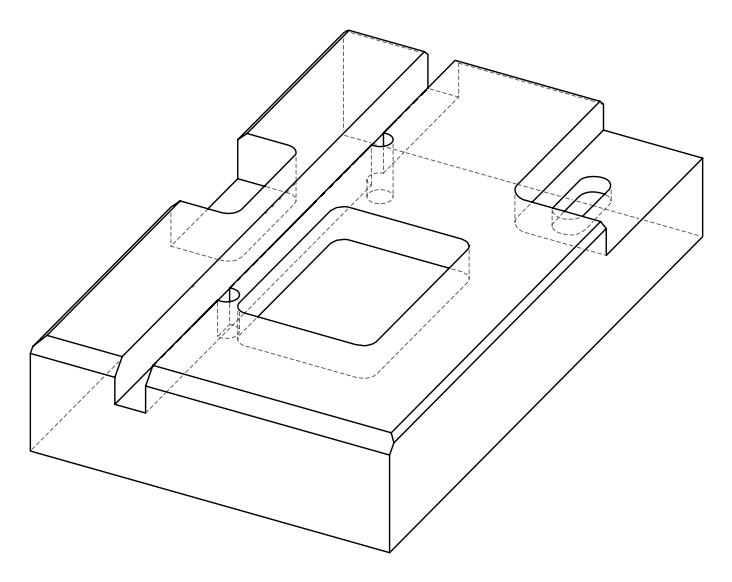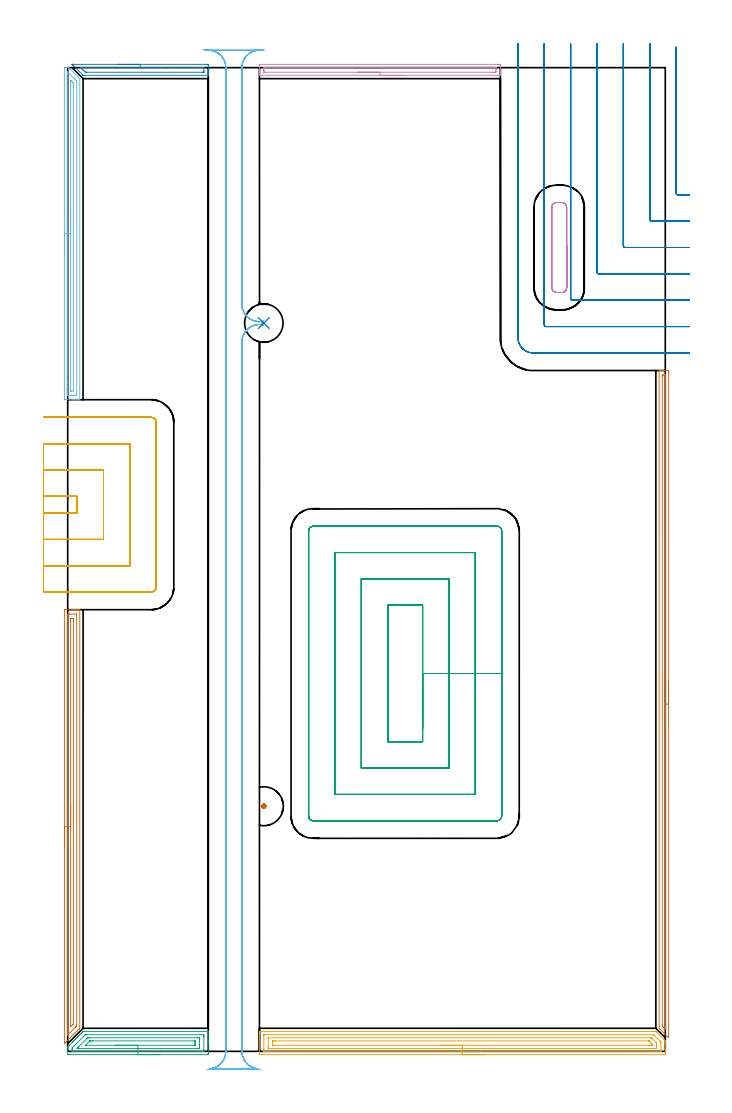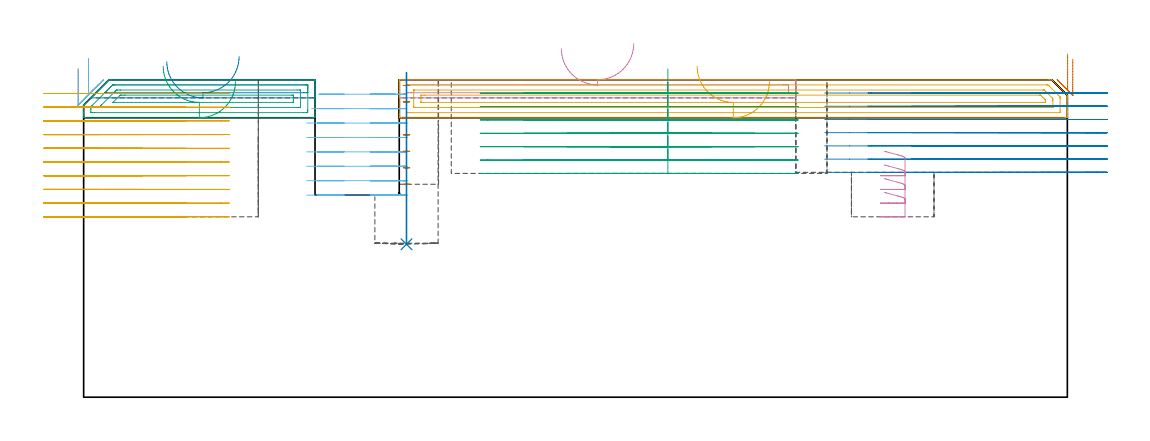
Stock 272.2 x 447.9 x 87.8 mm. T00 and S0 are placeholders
(PLAN: 14 operations, 3 tool changes, 90.8 min)
(1 AREA_MILL | FG_CHAMFER_SURFACE | UGT0205_001 | 4.85 min | 5021 mm3)
(2 AREA_MILL_1 | FG_CHAMFER_SURFACE_1 | UGT0205_001 | 1.14 min | 839 mm3)
(3 AREA_MILL_2 | FG_CHAMFER_SURFACE_2 | UGT0205_001 | 2.22 min | 3674 mm3)
(4 AREA_MILL_3 | FG_CHAMFER_SURFACE_3 | UGT0205_001 | 1.94 min | 1455 mm3)
(5 AREA_MILL_4 | FG_CHAMFER_SURFACE_4 | UGT0205_001 | 6.12 min | 10525 mm3)
(6 AREA_MILL_5 | FG_CHAMFER_SURFACE_5 | UGT0205_001 | 3.77 min | 3743 mm3)
(7 AREA_MILL_6 | FG_CHAMFER_SURFACE_6 | UGT0205_001 | 5 min | 2810 mm3)
(8 MILL_CORNER_NOTCH_RECTANGULAR | CORNER_NOTCH_RECTANGULAR | NXT0201_012 | Follow Part, ap 4, ae 75% | 15.69 min | 263853 mm3)
(9 MILL_RECTANGULAR_POCKET | POCKET_RECTANGULAR_STRAIGHT | NXT0201_012 | Follow Part, ap 4, ae 75% | 18.02 min | 401689 mm3)
(10 MILL_RECTANGULAR_POCKET_1 | POCKET_RECTANGULAR_STRAIGHT_1 | NXT0201_012 | Follow Part, ap 4, ae 75% | 1.18 min | 14883 mm3)
(11 MILL_SLOT | SLOT_PARTIAL_RECTANGULAR | NXT0201_012 | Follow Part, ap 4, ae 75% | 14.53 min | 173094 mm3)
(12 MILL_RECTANGULAR_SLOT | SLOT_RECTANGULAR | NXT0201_012 | Follow Part, ap 4, ae 75% | 15.9 min | 336742 mm3)
(13 MILL_BLIND_HOLE_FROM_SOLID_MATERIAL | STEP1POCKET | UGT0201_134 | Spiral | 0.25 min | 4591 mm3)
(14 INDEXABLE_INSERT_DRILL_BLIND_HOLE_FROM_SOLID | STEP1POCKET_1 | NXT0302_006 | 0.19 min | 3554 mm3)
(TOOL UGT0205_001 | Chamfer Mill 20 x 3 x 45 deg. | D20 FL50 Z2)
(TOOL NXT0201_012 | ENDMILL 16mm [2P460-1600-NA 1630] | D16 FL38 Z6)
(TOOL UGT0201_134 | Carbide End Mill 15.9 | D15.9 FL30 Z4)
(TOOL NXT0302_006 | Index. Insert Drill 17.5mm [880-D1750L25-05] | D17.5 PA176 FL88 Z2)
(OP 1 AREA_MILL)
G17 G21 G94 G90
T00 M6
G54
G17 G0 G90 X-1.5 Y92.3 S1061 M3
G43 Z97.8 H0
Z90.8
G94 G1 Y92.338 Z89.928 F250.
Y92.452 Z89.064
Y92.641 Z88.212
Y92.903 Z87.38
Y93.237 Z86.574
Y93.64 Z85.8
Y94.109 Z85.064
Y94.64 Z84.372
Y95.229 Z83.729
Y95.872 Z83.14
Y96.564 Z82.609
Y97.3 Z82.14
Y98.074 Z81.737
Y98.88 Z81.403
Y99.712 Z81.141
Y100.564 Z80.952
Y101.428 Z80.838
Y102.3 Z80.8
X-1.499 Y200.492 Z80.801
X-1.496 Y200.916 Z80.802
X-1.491 Y201.09 Z80.805
X-1.078 Y201.1 Z81.219
X2.44 Z84.734
X3. Z85.297
X3.319 Z85.615
X3.879 Z86.176
X4.198 Z86.493
X5.194 Z87.494
X5.494 Y201.09 Z87.793
X5.5 Y200.938 Z87.8
Y11.25
X5.496 Y10.495 Z87.79
X5.357 Y10.357 Z87.655
X5.231 Y10.23 Z87.529
X5.078 Y10.075 Z87.372
X4.911 Y9.911 Z87.209
X4.198 Y9.198 Z86.497
X4.02 Y9.018 Z86.316
X3.442 Y8.442 Z85.742
X2.733 Y7.732 Z85.032
X1.787 Y6.786 Z84.086
X0.448 Y5.447 Z82.747
X-0.581 Y4.419 Z81.718
X-0.785 Y4.214 Z81.513
X-0.891 Y4.108 Z81.407
X-1.339 Y3.662 Z80.961
X-1.493 Y3.519 Z80.806
X-1.5 Y3.68 Z80.8
Y102.3
X-0.086 Z82.214
X-0.085 Y198.591 Z82.215
X-0.084 Y198.706 Z82.216
X-0.079 Y199.086 Z82.221
X0.297 Y199.096 Z82.597
X0.681 Y199.099 Z82.981
X1.173 Y199.1 Z83.473
X4.003 Y199.099 Z86.303
X4.032 Y199.097 Z86.332
X4.062 Y199.092 Z86.362
X4.079 Y199.088 Z86.379
X4.08 Y199.065 Z86.38
X4.085 Y198.822 Z86.385
X4.086 Y192.154 Z86.386
X4.085 Y12.142 Z86.385
X4.081 Y11.753 Z86.381
X4.079 Y11.563 Z86.379
X3.995 Y11.456 Z86.295
X3.797 Y11.25 Z86.097
X3.557 Y11.008 Z85.857
X3.319 Y10.769 Z85.619
X0.229 Y7.679 Z82.529
X0.094 Y7.545 Z82.394
X0.012 Y7.465 Z82.312
X-0.067 Y7.391 Z82.233
X-0.077 Y7.383 Z82.223
X-0.08 Y7.428 Z82.22
X-0.084 Y7.563 Z82.216
X-0.085 Y7.679 Z82.215
X-0.086 Y8.199 Z82.214
Y102.3
X1.328 Z83.628
X1.329 Y196.264 Z83.629
X1.331 Y196.921 Z83.631
X1.333 Y197.038 Z83.633
X1.335 Y197.088 Z83.635
X1.389 Y197.095 Z83.689
X1.56 Y197.097 Z83.86
X2.264 Y197.099 Z84.564
X2.44 Y197.097 Z84.74
X2.616 Y197.092 Z84.916
X2.66 Y197.09 Z84.96
X2.665 Y197.06 Z84.965
X2.668 Y196.999 Z84.968
X2.67 Y196.921 Z84.97
X2.671 Y196.686 Z84.971
X2.672 Y196.028 Z84.972
X2.671 Y13.692 Z84.971
X2.67 Y13.035 Z84.97
X2.667 Y12.804 Z84.967
X2.662 Y12.574 Z84.962
X2.44 Y12.342 Z84.74
X2.342 Y12.242 Z84.642
X1.349 Y11.25 Z83.649
X1.341 Y11.245 Z83.641
X1.335 Y11.246 Z83.635
X1.332 Y11.25 Z83.632
X1.33 Y11.265 Z83.63
X1.329 Y11.485 Z83.629
X1.328 Y102.3 Z83.628
Y103.172 Z83.667
Y104.037 Z83.78
Y104.888 Z83.969
Y105.72 Z84.232
Y106.526 Z84.565
Y107.3 Z84.968
Y108.036 Z85.437
Y108.728 Z85.968
Y109.371 Z86.557
Y109.96 Z87.201
Y110.492 Z87.893
Y110.96 Z88.628
Y111.363 Z89.402
Y111.697 Z90.208
Y111.959 Z91.04
Y112.148 Z91.892
Y112.262 Z92.757
Y112.3 Z93.628
G0 Z97.8
M5
M2
(OP 2 AREA_MILL_1)
G17 G21 G94 G90
T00 M6
G54
G17 G0 G90 X23. Y449.4 S1061 M3
G43 Z97.8 H0
Z92.8
G94 G1 X23.038 Z91.928 F250.
X23.152 Z91.063
X23.341 Z90.212
X23.603 Z89.38
X23.937 Z88.574
X24.34 Z87.8
X24.808 Z87.064
X25.34 Z86.372
X25.929 Z85.729
X26.572 Z85.14
X27.264 Z84.608
X28. Z84.14
X28.774 Z83.737
X29.58 Z83.403
X30.412 Z83.141
X31.264 Z82.952
X32.128 Z82.838
X33. Z82.8
X63.38 Y449.399 Z82.801
X63.704 Y449.397
X63.99 Y449.393 Z82.803
X64. Y449.08 Z83.116
Y447.336 Z84.858
Y446.803 Z85.394
Y446.464 Z85.732
Y445.931 Z86.265
Y445.592 Z86.603
Y444.648 Z87.551
X63.996 Y444.522 Z87.67
X63.99 Y444.402 Z87.788
X63.826 Y444.4 Z87.8
X7.088
X7.005 Y444.404 Z87.79
X6.964 Y444.438 Z87.758
X6.777 Y444.622 Z87.577
X2.754 Y448.644 Z83.552
X2.62 Y448.779 Z83.419
X2.457 Y448.942 Z83.256
X2.318 Y449.08 Z83.115
X2.174 Y449.225 Z82.972
X2.025 Y449.371 Z82.818
X2.013 Y449.392 Z82.797
Y449.395 Z82.795
X2.068 Y449.397 Z82.797
X2.139 Y449.4 Z82.8
X33.
Y447.986 Z84.214
X60.927
X61.593 Y447.985 Z84.215
X61.824 Y447.983 Z84.217
X61.945 Y447.979 Z84.221
X61.991 Y447.971 Z84.229
X61.993 Y447.946 Z84.254
X61.998 Y447.812 Z84.388
X62. Y446.464 Z85.736
X61.999 Y446.067 Z86.133
X61.995 Y445.934 Z86.266
X61.99 Y445.83 Z86.37
X61.982 Y445.82 Z86.38
X61.966 Y445.818 Z86.382
X61.925 Y445.816 Z86.384
X61.593 Y445.815 Z86.385
X61.365 Y445.814 Z86.386
X8.647
X8.314 Y445.816 Z86.384
X8.148 Y445.819 Z86.381
X8.067 Y445.821 Z86.379
X8.028 Y445.833 Z86.367
X7.982 Y445.874 Z86.326
X7.386 Y446.464 Z85.736
X7.088 Y446.762 Z85.438
X6.514 Y447.336 Z84.864
X6.194 Y447.657 Z84.543
X5.91 Y447.95 Z84.25
X5.884 Y447.977 Z84.223
X5.91 Y447.979 Z84.221
X6.004 Y447.983 Z84.217
X6.194 Y447.985 Z84.215
X33. Y447.986 Z84.214
X33.872 Z84.252
X34.736 Z84.366
X35.588 Z84.555
X36.42 Z84.817
X37.226 Z85.151
X38. Z85.554
X38.736 Z86.023
X39.428 Z86.554
X40.071 Z87.143
X40.66 Z87.786
X41.192 Z88.478
X41.66 Z89.214
X42.063 Z89.988
X42.397 Z90.794
X42.659 Z91.626
X42.848 Z92.478
X42.962 Z93.343
X43. Z94.214
G0 Z97.8
M5
M2
(OP 3 AREA_MILL_2)
G17 G21 G94 G90
T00 M6
G54
G17 G0 G90 X42. Y-1.5 S1061 M3
G43 Z97.8 H0
Z87.3
G94 G1 X41.962 Z86.428 F250.
X41.848 Z85.564
X41.659 Z84.712
X41.397 Z83.88
X41.063 Z83.074
X40.66 Z82.3
X40.192 Z81.564
X39.66 Z80.872
X39.071 Z80.229
X38.428 Z79.64
X37.736 Z79.108
X37. Z78.64
X36.226 Z78.237
X35.42 Z77.903
X34.588 Z77.641
X33.736 Z77.452
X32.872 Z77.338
X32. Z77.3
X0.524
X0.29 Y-1.498 Z77.302
X0.081 Y-1.495 Z77.305
X0.001 Y-1.492 Z77.306
X0. Y-0.205 Z78.592
Y1.833 Z80.631
X0.006 Y1.992 Z80.79
X0.01 Y2. Z80.798
X0.081 Y2.08 Z80.878
X0.524 Y2.524 Z81.324
X2.188 Y4.189 Z82.987
X2.297 Y4.299 Z83.095
X2.634 Y4.634 Z83.433
X2.842 Y4.842 Z83.642
X3.067 Y5.068 Z83.866
X3.184 Y5.186 Z83.982
X3.544 Y5.544 Z84.344
X3.706 Y5.706 Z84.506
X4.238 Y6.24 Z85.035
X4.514 Y6.514 Z85.314
X4.57 Y6.57 Z85.37
X5.117 Y7.119 Z85.914
X5.401 Y7.401 Z86.201
X5.412 Y7.412 Z86.212
X5.996 Y7.998 Z86.793
X6.287 Y8.287 Z87.087
X6.583 Y8.584 Z87.383
X6.731 Y8.731 Z87.53
X6.827 Y8.825 Z87.623
X7.005 Y9. Z87.785
X7.617 Z87.8
X63.919
X63.99 Y8.994 Z87.792
X64. Y8.848 Z87.646
Y4.908 Z83.706
Y4.189 Z82.983
Y-0.725 Z78.071
X63.996 Y-1.084 Z77.712
X63.991 Y-1.491 Z77.305
X63.889 Y-1.494 Z77.303
X63.476 Y-1.5 Z77.3
X32.
Y-0.086 Z78.714
X3.064
X2.297 Y-0.082 Z78.718
X2.171 Y-0.08 Z78.72
X2.01 Y-0.07 Z78.73
X2.007 Y-0.025 Z78.775
X2.002 Y0.088 Z78.888
X2.001 Y0.674 Z79.474
X2.002 Y0.966 Z79.766
X2.012 Y1.553 Z80.353
X2.151 Y1.697 Z80.497
X2.297 Y1.847 Z80.647
X7.617 Y7.167 Z85.967
X7.889 Y7.436 Z86.236
X7.98 Y7.523 Z86.323
X8.034 Y7.573 Z86.373
X8.122 Y7.579 Z86.379
X8.504 Y7.584 Z86.384
X8.625 Y7.585 Z86.385
X60.937 Y7.586 Z86.386
X61.703 Y7.582 Z86.382
X61.829 Y7.579 Z86.379
X61.99 Y7.57 Z86.37
X61.993 Y7.525 Z86.325
X61.998 Y7.412 Z86.212
X62. Y6.826 Z85.626
Y6.531 Z85.331
X61.999 Y0.674 Z79.474
X61.998 Y0.381 Z79.181
X61.99 Y0.084 Z78.884
X61.98 Y-0.079 Z78.721
X61.894 Y-0.081 Z78.719
X61.703 Y-0.085 Z78.715
X61.582
X60.816 Y-0.086 Z78.714
X32.
Y1.328 Z80.128
X4.957 Y1.329 Z80.129
X4.293 Y1.332 Z80.132
X4.282 Y1.335 Z80.135
X4.268 Y1.357 Z80.157
X4.457 Y1.553 Z80.353
X4.704 Y1.804 Z80.604
X4.957 Y2.058 Z80.858
X8.676 Y5.776 Z84.576
X8.85 Y5.947 Z84.747
X9.034 Y6.123 Z84.923
X9.093 Y6.165 Z84.965
X9.168 Y6.168 Z84.968
X9.391 Y6.17 Z84.97
X10.051 Y6.171 Z84.971
X10.277
X59.043
X59.707 Y6.168 Z84.968
X59.929 Y6.164 Z84.964
X59.99 Y6.152 Z84.952
X59.997 Y6.017 Z84.817
X59.999 Y5.947 Z84.747
Y1.553 Z80.353
X59.998 Y1.484 Z80.284
X59.99 Y1.413 Z80.213
X59.977 Y1.335 Z80.135
X59.929 Y1.334 Z80.134
X59.268 Y1.329 Z80.129
X59.043
X32. Y1.328 Z80.128
Y2.743 Z81.543
X8.19
X8.125 Y2.744 Z81.544
X8.107 Y2.746 Z81.546
X8.105 Y2.748 Z81.548
X8.107 Y2.753 Z81.553
X8.125 Y2.775 Z81.575
X8.141 Y2.792 Z81.592
X9.906 Y4.557 Z83.357
X10.032 Y4.68 Z83.48
X10.079 Y4.723 Z83.523
X10.106 Y4.745 Z83.545
X10.136 Y4.75 Z83.55
X10.277 Y4.753 Z83.553
X10.592 Y4.756 Z83.556
X11.164 Y4.757 Z83.557
X11.478
X57.584 Y4.756 Z83.556
X57.937 Y4.753 Z83.553
X57.974 Y4.75 Z83.55
X57.99 Y4.747 Z83.547
X57.992 Y4.721 Z83.521
X57.997 Y4.595 Z83.395
X58. Y4.344 Z83.144
Y4.189 Z82.989
Y3.465 Z82.265
Y3.311 Z82.111
X57.996 Y2.948 Z81.748
X57.992 Y2.768 Z81.568
X57.99 Y2.751 Z81.551
X57.973 Y2.748 Z81.548
X57.924 Y2.745 Z81.545
X57.841 Y2.743 Z81.543
X32.
X31.128 Z81.581
X30.264 Z81.695
X29.412 Z81.883
X28.58 Z82.146
X27.774 Z82.48
X27. Z82.882
X26.264 Z83.351
X25.572 Z83.882
X24.929 Z84.472
X24.34 Z85.115
X23.808 Z85.807
X23.34 Z86.543
X22.937 Z87.316
X22.603 Z88.122
X22.341 Z88.954
X22.152 Z89.806
X22.038 Z90.671
X22. Z91.543
G0 Z97.8
M5
M2
(OP 4 AREA_MILL_3)
G17 G21 G94 G90
T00 M6
G54
G17 G0 G90 X152.15 Y444.4 S1061 M3
G43 Z97.8 H0
G94 G1 X152.112 Z96.928 F250.
X151.998 Z96.063
X151.809 Z95.212
X151.547 Z94.38
X151.213 Z93.574
X150.81 Z92.8
X150.341 Z92.064
X149.81 Z91.372
X149.221 Z90.729
X148.578 Z90.14
X147.886 Z89.608
X147.15 Z89.14
X146.376 Z88.737
X145.57 Z88.403
X144.738 Z88.141
X143.886 Z87.952
X143.022 Z87.838
X142.15 Z87.8
X87.424
X87.31 Y444.403 Z87.789
X87.302 Y444.488 Z87.704
X87.3 Y444.578 Z87.62
Y445.206 Z86.993
Y445.977 Z86.222
Y446.464 Z85.732
Y446.707 Z85.49
Y447.336 Z84.861
Y447.579 Z84.618
Y448.208 Z83.986
Y448.766 Z83.429
X87.303 Y449.08 Z83.115
X87.31 Y449.392 Z82.803
X87.545 Y449.397 Z82.8
X87.869 Y449.4
X196.431
X196.754 Y449.397
X196.99 Y449.392 Z82.803
X197. Y449.08 Z83.115
Y448.766 Z83.429
Y448.208 Z83.986
Y447.579 Z84.618
Y447.336 Z84.861
Y446.707 Z85.49
Y446.464 Z85.732
Y445.977 Z86.222
Y445.207 Z86.993
Y444.578 Z87.62
X196.998 Y444.488 Z87.704
X196.99 Y444.403 Z87.789
X196.876 Y444.4 Z87.8
X142.15
Y445.814 Z86.386
X89.649 Y445.815 Z86.385
X89.42 Y445.816 Z86.384
X89.329 Y445.819 Z86.381
X89.312 Y445.821 Z86.379
X89.307 Y445.83 Z86.37
X89.304 Y445.846 Z86.354
X89.301 Y445.933 Z86.267
X89.3 Y446.464 Z85.736
Y446.805 Z85.395
X89.303 Y447.336 Z84.864
X89.308 Y447.669 Z84.531
X89.327 Y447.979 Z84.221
X89.649 Y447.983 Z84.217
X89.877 Y447.985 Z84.215
X90.539 Y447.986 Z84.214
X90.765
X194.651 Y447.985 Z84.215
X194.88 Y447.984 Z84.216
X194.971 Y447.981 Z84.219
X194.988 Y447.979 Z84.221
X194.993 Y447.97 Z84.23
X194.996 Y447.954 Z84.246
X194.999 Y447.867 Z84.333
X195. Y447.336 Z84.864
Y446.995 Z85.205
X194.997 Y446.464 Z85.736
X194.992 Y446.131 Z86.069
X194.973 Y445.821 Z86.379
X194.651 Y445.817 Z86.383
X194.423 Y445.815 Z86.385
X193.761 Y445.814 Z86.386
X193.535
X142.15
X141.278 Z86.424
X140.413 Z86.538
X139.562 Z86.727
X138.73 Z86.989
X137.924 Z87.323
X137.15 Z87.726
X136.414 Z88.194
X135.722 Z88.725
X135.079 Z89.315
X134.49 Z89.958
X133.958 Z90.65
X133.49 Z91.386
X133.087 Z92.16
X132.753 Z92.966
X132.491 Z93.798
X132.302 Z94.649
X132.188 Z95.514
X132.15 Z96.386
G0 Z97.8
M5
M2
(OP 5 AREA_MILL_4)
G17 G21 G94 G90
T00 M6
G54
G17 G0 G90 X189.7 Y-1.5 S1061 M3
G43 Z97.8 H0
Z87.3
G94 G1 X189.662 Z86.428 F250.
X189.548 Z85.564
X189.359 Z84.712
X189.097 Z83.88
X188.763 Z83.074
X188.36 Z82.3
X187.892 Z81.564
X187.36 Z80.872
X186.771 Z80.229
X186.128 Z79.64
X185.436 Z79.108
X184.7 Z78.64
X183.926 Z78.237
X183.12 Z77.903
X182.288 Z77.641
X181.436 Z77.452
X180.572 Z77.338
X179.7 Z77.3
X87.89 Y-1.499 Z77.301
X87.474 Y-1.495 Z77.303
X87.31 Y-1.491 Z77.306
X87.305 Y-1.084 Z77.713
X87.3 Y-0.502 Z78.295
Y5.068 Z83.863
Y5.662 Z84.46
Y5.947 Z84.744
Y7.705 Z86.5
Y8.275 Z87.074
Y8.584 Z87.383
X87.301 Y8.732 Z87.531
X87.31 Y8.994 Z87.793
X87.444 Y9. Z87.8
X267.053
X267.793 Z87.794
X267.804 Y8.997 Z87.792
X267.944 Y8.856 Z87.654
X268.153 Y8.647 Z87.447
X271.964 Y4.836 Z83.635
X272.09 Y4.698 Z83.497
X272.1 Y4.635 Z83.435
Y4.189 Z82.989
Y3.311 Z82.105
Y1.268 Z80.065
Y0.674 Z79.468
Y0.092 Z78.887
Y-0.205 Z78.59
Y-0.787 Z78.009
X272.096 Y-1.084 Z77.712
X272.09 Y-1.491 Z77.305
X271.926 Y-1.495 Z77.303
X271.51 Y-1.5 Z77.3
X179.7
Y-0.086 Z78.714
X90.443
X89.673 Y-0.085 Z78.715
X89.55 Y-0.084 Z78.716
X89.333 Y-0.079 Z78.721
X89.31 Y-0.008 Z78.792
X89.304 Y0.159 Z78.959
X89.301 Y0.674 Z79.474
X89.3 Y1.041 Z79.841
X89.301 Y7.193 Z85.993
X89.307 Y7.561 Z86.361
X89.31 Y7.58 Z86.38
X89.314 Y7.582 Z86.382
X89.336 Y7.584 Z86.384
X89.384 Y7.585 Z86.385
X89.48 Y7.586 Z86.386
X266.284 Y7.585 Z86.385
X266.668 Y7.58 Z86.38
X266.759 Y7.579 Z86.379
X266.889 Y7.455 Z86.255
X267.053 Y7.296 Z86.096
X269.727 Y4.622 Z83.422
X269.941 Y4.403 Z83.203
X270.045 Y4.293 Z83.093
X270.09 Y4.24 Z83.04
X270.092 Y4.189 Z82.989
X270.099 Y3.823 Z82.623
X270.1 Y0.674 Z79.474
X270.099 Y0.307 Z79.107
X270.093 Y-0.061 Z78.739
X270.09 Y-0.08 Z78.72
X270.086 Y-0.082 Z78.718
X270.064 Y-0.084 Z78.716
X270.016 Y-0.085 Z78.715
X269.92 Y-0.086 Z78.714
X179.7
Y1.328 Z80.128
X91.456 Y1.329 Z80.129
X91.38 Y1.33 Z80.13
X91.321 Y1.333 Z80.133
X91.31 Y1.335 Z80.135
X91.306 Y1.356 Z80.156
X91.303 Y1.399 Z80.199
X91.301 Y1.553 Z80.353
X91.3 Y1.706 Z80.506
X91.301 Y6.099 Z84.899
X91.306 Y6.151 Z84.951
X91.31 Y6.165 Z84.965
X91.316 Y6.167 Z84.967
X91.342 Y6.169 Z84.969
X91.456 Y6.171 Z84.971
X265.27
X265.498 Y6.17 Z84.97
X265.649 Y6.167 Z84.967
X265.702 Y6.165 Z84.965
X265.736 Y6.153 Z84.953
X265.779 Y6.113 Z84.913
X265.951 Y5.947 Z84.747
X266.162 Y5.739 Z84.539
X267.944 Y3.955 Z82.755
X268.021 Y3.872 Z82.672
X268.058 Y3.831 Z82.631
X268.09 Y3.769 Z82.569
X268.097 Y3.464 Z82.264
X268.099 Y3.311 Z82.111
Y1.4 Z80.2
X268.094 Y1.349 Z80.149
X268.09 Y1.335 Z80.135
X268.085 Y1.333 Z80.133
X268.058 Y1.331 Z80.131
X267.944 Y1.329 Z80.129
X179.7 Y1.328 Z80.128
Y2.743 Z81.543
X93.814
X93.414 Y2.745 Z81.545
X93.324 Y2.748 Z81.548
X93.312 Y2.749 Z81.549
X93.308 Y2.763 Z81.563
X93.304 Y2.807 Z81.607
X93.301 Y2.895 Z81.695
X93.3 Y4.189 Z82.989
X93.304 Y4.598 Z83.398
X93.307 Y4.7 Z83.5
X93.31 Y4.746 Z83.546
X93.363 Y4.75 Z83.55
X93.557 Y4.754 Z83.554
X94.13 Y4.757 Z83.557
X94.445
X264.379
X264.571 Y4.755 Z83.555
X264.64 Y4.753 Z83.553
X264.677 Y4.75 Z83.55
X264.706 Y4.733 Z83.533
X264.818 Y4.625 Z83.425
X265.262 Y4.189 Z82.989
X265.708 Y3.742 Z82.542
X265.923 Y3.525 Z82.325
X266.028 Y3.416 Z82.216
X266.078 Y3.362 Z82.162
X266.09 Y3.311 Z82.111
X266.094 Y2.901 Z81.701
X266.093 Y2.8 Z81.6
X266.09 Y2.754 Z81.554
X266.037 Y2.75 Z81.55
X265.843 Y2.746 Z81.546
X265.27 Y2.743 Z81.543
X264.955
X179.7
X178.828 Z81.581
X177.964 Z81.695
X177.112 Z81.883
X176.28 Z82.146
X175.474 Z82.48
X174.7 Z82.882
X173.964 Z83.351
X173.272 Z83.882
X172.629 Z84.472
X172.04 Z85.115
X171.508 Z85.807
X171.04 Z86.543
X170.637 Z87.316
X170.303 Z88.122
X170.041 Z88.954
X169.852 Z89.806
X169.738 Z90.671
X169.7 Z91.543
G0 Z97.8
M5
M2
(OP 6 AREA_MILL_5)
G17 G21 G94 G90
T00 M6
G54
G17 G0 G90 X-1.5 Y362.3 S1061 M3
G43 Z97.8 H0
Z90.8
G94 G1 Y362.338 Z89.928 F250.
Y362.452 Z89.064
Y362.641 Z88.212
Y362.903 Z87.38
Y363.237 Z86.574
Y363.64 Z85.8
Y364.108 Z85.064
Y364.64 Z84.372
Y365.229 Z83.729
Y365.872 Z83.14
Y366.564 Z82.609
Y367.3 Z82.14
Y368.074 Z81.737
Y368.88 Z81.403
Y369.712 Z81.141
Y370.564 Z80.952
Y371.428 Z80.838
Y372.3 Z80.8
Y447.505
X-1.497 Y447.737 Z80.803
X-1.491 Y447.897 Z80.805
X-1.399 Y447.9 Z80.898
X-1.078 Z81.217
X-0.435 Z81.864
X0.36 Z82.659
X0.446 Y447.899 Z82.741
X0.501 Y447.89 Z82.794
X0.625 Y447.775 Z82.924
X5.439 Y442.961 Z87.737
X5.495 Y442.895 Z87.791
X5.5 Y442.827 Z87.8
Y296.863
X5.494 Y296.71 Z87.793
X5.191 Y296.7 Z87.491
X4.841 Z87.141
X4.198 Z86.493
X2.998 Z85.294
X2.44 Z84.734
X-1.078 Y296.701 Z81.219
X-1.302 Y296.704 Z80.995
X-1.491 Y296.71 Z80.805
X-1.496 Y296.885 Z80.802
X-1.499 Y297.31 Z80.801
X-1.5 Y372.3 Z80.8
X-0.086 Z82.214
X-0.085 Y445.39 Z82.215
X-0.079 Y445.887 Z82.221
X-0.043 Y445.891 Z82.257
X0.012 Y445.892 Z82.312
X0.042 Y445.89 Z82.342
X0.094 Y445.844 Z82.394
X0.21 Y445.734 Z82.51
X0.445 Y445.505 Z82.745
X3.319 Y442.631 Z85.619
X4.014 Y441.934 Z86.314
X4.06 Y441.881 Z86.36
X4.079 Y441.856 Z86.379
X4.081 Y441.836 Z86.381
X4.083 Y441.739 Z86.383
X4.085 Y441.545 Z86.385
X4.086 Y441.156 Z86.386
X4.085 Y299.21 Z86.385
X4.084 Y299.095 Z86.384
X4.079 Y298.716 Z86.379
X3.704 Y298.705 Z86.004
X3.319 Y298.702 Z85.619
X2.829 Y298.7 Z85.129
X-0.003 Y298.701 Z82.297
X-0.032 Y298.703 Z82.268
X-0.062 Y298.708 Z82.238
X-0.079 Y298.713 Z82.221
X-0.08 Y298.736 Z82.22
X-0.085 Y298.98 Z82.215
X-0.086 Y304.4 Z82.214
Y372.3
X1.328 Z83.628
X1.329 Y441.276 Z83.629
X1.333 Y441.934 Z83.633
X1.336 Y442.162 Z83.636
X1.56 Y441.94 Z83.86
X2.44 Y441.061 Z84.74
X2.458 Y441.041 Z84.758
X2.664 Y440.813 Z84.964
X2.669 Y440.148 Z84.969
X2.671 Y439.914 Z84.971
Y301.538
X2.669 Y300.88 Z84.969
X2.667 Y300.763 Z84.967
X2.665 Y300.713 Z84.965
X2.611 Y300.706 Z84.911
X2.44 Y300.703 Z84.74
X1.738 Y300.701 Z84.038
X1.56 Y300.703 Z83.86
X1.383 Y300.708 Z83.683
X1.338 Y300.71 Z83.638
X1.335 Y300.741 Z83.635
X1.331 Y300.802 Z83.631
X1.329 Y300.88 Z83.629
X1.328 Y310.589 Z83.628
Y372.3
Y373.172 Z83.667
Y374.036 Z83.78
Y374.888 Z83.969
Y375.72 Z84.232
Y376.526 Z84.565
Y377.3 Z84.968
Y378.036 Z85.437
Y378.728 Z85.968
Y379.371 Z86.557
Y379.96 Z87.201
Y380.492 Z87.893
Y380.96 Z88.628
Y381.363 Z89.402
Y381.697 Z90.208
Y381.959 Z91.04
Y382.148 Z91.892
Y382.262 Z92.757
Y382.3 Z93.628
G0 Z97.8
M5
M2
(OP 7 AREA_MILL_6)
G17 G21 G94 G90
T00 M6
G54
G17 G0 G90 X273.6 Y168.1 S1061 M3
G43 Z97.8 H0
Z93.5
G94 G1 Y168.062 Z92.628 F250.
Y167.948 Z91.763
Y167.759 Z90.912
Y167.497 Z90.08
Y167.163 Z89.274
Y166.76 Z88.5
Y166.292 Z87.764
Y165.76 Z87.072
Y165.171 Z86.429
Y164.528 Z85.84
Y163.836 Z85.308
Y163.1 Z84.84
Y162.326 Z84.437
Y161.52 Z84.103
Y160.688 Z83.841
Y159.836 Z83.652
Y158.972 Z83.538
Y158.1 Z83.5
Y6.362
X273.593 Y6.219 Z83.506
X273.439 Y6.361 Z83.661
X269.581 Y10.218 Z87.517
X269.422 Y10.378 Z87.675
X269.305 Y10.498 Z87.791
X269.3 Y11.27 Z87.8
Y309.839
X269.302 Y309.99 Z87.788
X269.441 Y309.998 Z87.652
X269.585 Y310. Z87.514
X269.94 Z87.16
X270.573 Z86.522
X271.766 Z85.33
X272.327 Z84.766
X272.924 Z84.171
X273.205 Y309.997 Z83.89
X273.591 Y309.99 Z83.504
X273.596 Y309.791 Z83.501
X273.6 Y309.393 Z83.5
Y158.1
X272.186 Z84.914
Y10.522
X272.185 Y10.378 Z84.915
X272.181 Y10.143 Z84.919
X272.179 Y10.089 Z84.921
X272.176 Y10.085 Z84.924
X272.157 Y10.1 Z84.943
X272.109 Y10.145 Z84.991
X271.872 Y10.378 Z85.228
X271.45 Y10.8 Z85.65
X270.983 Y11.27 Z86.117
X270.823 Y11.439 Z86.277
X270.721 Y11.556 Z86.379
X270.719 Y11.645 Z86.381
X270.715 Y12.018 Z86.385
Y307.463
X270.716 Y307.608 Z86.384
X270.721 Y307.972 Z86.379
X271.073 Y307.991 Z86.027
X271.45 Y307.997 Z85.65
X271.942 Y307.999 Z85.158
X272.116 Y307.997 Z84.984
X272.145 Y307.995 Z84.955
X272.171 Y307.991 Z84.929
X272.179 Y307.956 Z84.921
X272.184 Y307.754 Z84.916
X272.185 Y307.608 Z84.915
X272.186 Y306.859 Z84.914
Y158.1
Y157.228 Z84.952
Y156.364 Z85.066
Y155.512 Z85.255
Y154.68 Z85.517
Y153.874 Z85.851
Y153.1 Z86.254
Y152.364 Z86.723
Y151.672 Z87.254
Y151.029 Z87.843
Y150.44 Z88.486
Y149.908 Z89.178
Y149.44 Z89.914
Y149.037 Z90.688
Y148.703 Z91.494
Y148.441 Z92.326
Y148.252 Z93.178
Y148.138 Z94.043
Y148.1 Z94.914
G0 Z97.8
M5
M2
(OP 8 MILL_CORNER_NOTCH_RECTANGULAR)
G17 G21 G94 G90
T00 M6
G54
G17 G0 G90 X277. Y457.224 S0 M3
G43 Z97.8 H1
Z84.143
G94 G1 Y454.224 F250.
Y390.794 F500.
G3 X277.794 Y390. R0.8
G1 X280.1
X283.1 F250.
G0 Z97.8
X265. Y458.9
Z84.143
G1 Y455.9
Y378.794 F500.
G3 X265.794 Y378. R0.8
G1 X280.1
X283.1 F250.
G0 Z97.8
X253. Y458.9
Z84.143
G1 Y455.9
Y366.795 F500.
G3 X253.795 Y366. R0.8
G1 X280.1
X283.1 F250.
G0 Z97.8
X241. Y458.9
Z84.143
G1 Y455.9
Y354.795 F500.
G3 X241.795 Y354. R0.8
G1 X280.1
X283.1 F250.
G0 Z97.8
X229. Y458.9
Z84.143
G1 Y455.9
Y342.795 F500.
G3 X229.795 Y342. R0.8
G1 X280.1
X283.1 F250.
G0 Z97.8
X217. Y458.9
Z84.143
G1 Y455.9
Y330.795 F500.
G3 X217.795 Y330. R0.8
G1 X280.1
X283.1 F250.
G0 Z97.8
X205. Y458.9
Z84.143
G1 Y455.9
Y324.9 F500.
G3 X211.9 Y318. R6.9
G1 X280.1
X283.1 F250.
G0 Z97.8
X277. Y457.224
Z80.486
G1 Y454.224
Y390.794 F500.
G3 X277.794 Y390. R0.8
G1 X280.1
X283.1 F250.
G0 Z97.8
X265. Y458.9
Z80.486
G1 Y455.9
Y378.794 F500.
G3 X265.794 Y378. R0.8
G1 X280.1
X283.1 F250.
G0 Z97.8
X253. Y458.9
Z80.486
G1 Y455.9
Y366.795 F500.
G3 X253.795 Y366. R0.8
G1 X280.1
X283.1 F250.
G0 Z97.8
X241. Y458.9
Z80.486
G1 Y455.9
Y354.795 F500.
G3 X241.795 Y354. R0.8
G1 X280.1
X283.1 F250.
G0 Z97.8
X229. Y458.9
Z80.486
G1 Y455.9
Y342.795 F500.
G3 X229.795 Y342. R0.8
G1 X280.1
X283.1 F250.
G0 Z97.8
X217. Y458.9
Z80.486
G1 Y455.9
Y330.796 F500.
G3 X217.795 Y330. R0.8
G1 X280.1
X283.1 F250.
G0 Z97.8
X205. Y458.9
Z80.486
G1 Y455.9
Y324.9 F500.
G3 X211.9 Y318. R6.9
G1 X280.1
X283.1 F250.
G0 Z97.8
X277. Y457.224
Z76.829
G1 Y454.224
Y390.794 F500.
G3 X277.794 Y390. R0.8
G1 X280.1
X283.1 F250.
G0 Z97.8
X265. Y458.9
Z76.829
G1 Y455.9
Y378.794 F500.
G3 X265.794 Y378. R0.8
G1 X280.1
X283.1 F250.
G0 Z97.8
X253. Y458.9
Z76.829
G1 Y455.9
Y366.795 F500.
G3 X253.795 Y366. R0.8
G1 X280.1
X283.1 F250.
G0 Z97.8
X241. Y458.9
Z76.829
G1 Y455.9
Y354.795 F500.
G3 X241.795 Y354. R0.8
G1 X280.1
X283.1 F250.
G0 Z97.8
X229. Y458.9
Z76.829
G1 Y455.9
Y342.795 F500.
G3 X229.795 Y342. R0.8
G1 X280.1
X283.1 F250.
G0 Z97.8
X217. Y458.9
Z76.829
G1 Y455.9
Y330.796 F500.
G3 X217.796 Y330. R0.8
G1 X280.1
X283.1 F250.
G0 Z97.8
X205. Y458.9
Z76.829
G1 Y455.9
Y324.9 F500.
G3 X211.9 Y318. R6.9
G1 X280.1
X283.1 F250.
G0 Z97.8
X277. Y457.224
Z73.171
G1 Y454.224
Y390.794 F500.
G3 X277.794 Y390. R0.8
G1 X280.1
X283.1 F250.
G0 Z97.8
X265. Y458.9
Z73.171
G1 Y455.9
Y378.794 F500.
G3 X265.794 Y378. R0.8
G1 X280.1
X283.1 F250.
G0 Z97.8
X253. Y458.9
Z73.171
G1 Y455.9
Y366.795 F500.
G3 X253.795 Y366. R0.8
G1 X280.1
X283.1 F250.
G0 Z97.8
X241. Y458.9
Z73.171
G1 Y455.9
Y354.795 F500.
G3 X241.795 Y354. R0.8
G1 X280.1
X283.1 F250.
G0 Z97.8
X229. Y458.9
Z73.171
G1 Y455.9
Y342.795 F500.
G3 X229.795 Y342. R0.8
G1 X280.1
X283.1 F250.
G0 Z97.8
X217. Y458.9
Z73.171
G1 Y455.9
Y330.796 F500.
G3 X217.796 Y330. R0.8
G1 X280.1
X283.1 F250.
G0 Z97.8
X205. Y458.9
Z73.171
G1 Y455.9
Y324.9 F500.
G3 X211.9 Y318. R6.9
G1 X280.1
X283.1 F250.
G0 Z97.8
X277. Y457.224
Z69.514
G1 Y454.224
Y390.794 F500.
G3 X277.794 Y390. R0.8
G1 X280.1
X283.1 F250.
G0 Z97.8
X265. Y458.9
Z69.514
G1 Y455.9
Y378.794 F500.
G3 X265.794 Y378. R0.8
G1 X280.1
X283.1 F250.
G0 Z97.8
X253. Y458.9
Z69.514
G1 Y455.9
Y366.795 F500.
G3 X253.795 Y366. R0.8
G1 X280.1
X283.1 F250.
G0 Z97.8
X241. Y458.9
Z69.514
G1 Y455.9
Y354.795 F500.
G3 X241.795 Y354. R0.8
G1 X280.1
X283.1 F250.
G0 Z97.8
X229. Y458.9
Z69.514
G1 Y455.9
Y342.795 F500.
G3 X229.795 Y342. R0.8
G1 X280.1
X283.1 F250.
G0 Z97.8
X217. Y458.9
Z69.514
G1 Y455.9
Y330.796 F500.
G3 X217.796 Y330. R0.8
G1 X280.1
X283.1 F250.
G0 Z97.8
X205. Y458.9
Z69.514
G1 Y455.9
Y324.9 F500.
G3 X211.9 Y318. R6.9
G1 X280.1
X283.1 F250.
G0 Z97.8
X277. Y457.224
Z65.857
G1 Y454.224
Y390.794 F500.
G3 X277.794 Y390. R0.8
G1 X280.1
X283.1 F250.
G0 Z97.8
X265. Y458.9
Z65.857
G1 Y455.9
Y378.794 F500.
G3 X265.794 Y378. R0.8
G1 X280.1
X283.1 F250.
G0 Z97.8
X253. Y458.9
Z65.857
G1 Y455.9
Y366.795 F500.
G3 X253.795 Y366. R0.8
G1 X280.1
X283.1 F250.
G0 Z97.8
X241. Y458.9
Z65.857
G1 Y455.9
Y354.795 F500.
G3 X241.795 Y354. R0.8
G1 X280.1
X283.1 F250.
G0 Z97.8
X229. Y458.9
Z65.857
G1 Y455.9
Y342.795 F500.
G3 X229.795 Y342. R0.8
G1 X280.1
X283.1 F250.
G0 Z97.8
X217. Y458.9
Z65.857
G1 Y455.9
Y330.796 F500.
G3 X217.796 Y330. R0.8
G1 X280.1
X283.1 F250.
G0 Z97.8
X205. Y458.9
Z65.857
G1 Y455.9
Y324.9 F500.
G3 X211.9 Y318. R6.9
G1 X280.1
X283.1 F250.
G0 Z97.8
X277. Y457.224
Z62.2
G1 Y454.224
Y390.794 F500.
G3 X277.794 Y390. R0.8
G1 X280.1
X283.1 F250.
G0 Z97.8
X265. Y458.9
Z62.2
G1 Y455.9
Y378.794 F500.
G3 X265.794 Y378. R0.8
G1 X280.1
X283.1 F250.
G0 Z97.8
X253. Y458.9
Z62.2
G1 Y455.9
Y366.795 F500.
G3 X253.795 Y366. R0.8
G1 X280.1
X283.1 F250.
G0 Z97.8
X241. Y458.9
Z62.2
G1 Y455.9
Y354.795 F500.
G3 X241.795 Y354. R0.8
G1 X280.1
X283.1 F250.
G0 Z97.8
X229. Y458.9
Z62.2
G1 Y455.9
Y342.795 F500.
G3 X229.795 Y342. R0.8
G1 X280.1
X283.1 F250.
G0 Z97.8
X217. Y458.9
Z62.2
G1 Y455.9
Y330.796 F500.
G3 X217.796 Y330. R0.8
G1 X280.1
X283.1 F250.
G0 Z97.8
X205. Y458.9
Z62.2
G1 Y455.9
Y324.9 F500.
G3 X211.9 Y318. R6.9
G1 X280.1
X283.1 F250.
G0 Z97.8
M5
M2
(OP 9 MILL_RECTANGULAR_POCKET)
G17 G21 G94 G90
T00 M6
G54
G17 G0 G90 X161.6 Y147.045 S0 M3
G43 Z97.8 H1
Z90.8
G94 G1 Y172.05 Z84.1 F250.
Y203.1 F500.
X145.7
Y141.
X161.6
Y172.05
X173.6
Y215.1
X133.7
Y129.
X173.6
Y172.05
X185.6
Y227.1
X121.7
Y117.
X185.6
Y172.05
X197.6
Y237.
G3 X195.5 Y239.1 R2.1
G1 X111.8
G3 X109.7 Y237. R2.1
G1 Y107.1
G3 X111.8 Y105. R2.1
G1 X195.5
G3 X197.6 Y107.1 R2.1
G1 Y172.05
Y173.05
G0 X161.6 Y147.045 Z87.1
G1 Y172.05 Z80.4 F250.
Y203.1 F500.
X145.7
Y141.
X161.6
Y172.05
X173.6
Y215.1
X133.7
Y129.
X173.6
Y172.05
X185.6
Y227.1
X121.7
Y117.
X185.6
Y172.05
X197.6
Y237.
G3 X195.5 Y239.1 R2.1
G1 X111.8
G3 X109.7 Y237. R2.1
G1 Y107.1
G3 X111.8 Y105. R2.1
G1 X195.5
G3 X197.6 Y107.1 R2.1
G1 Y172.05
Y173.05
G0 X161.6 Y147.045 Z83.4
G1 Y172.05 Z76.7 F250.
Y203.1 F500.
X145.7
Y141.
X161.6
Y172.05
X173.6
Y215.1
X133.7
Y129.
X173.6
Y172.05
X185.6
Y227.1
X121.7
Y117.
X185.6
Y172.05
X197.6
Y237.
G3 X195.5 Y239.1 R2.1
G1 X111.8
G3 X109.7 Y237. R2.1
G1 Y107.1
G3 X111.8 Y105. R2.1
G1 X195.5
G3 X197.6 Y107.1 R2.1
G1 Y172.05
Y173.05
G0 X161.6 Y147.045 Z79.7
G1 Y172.05 Z73. F250.
Y203.1 F500.
X145.7
Y141.
X161.6
Y172.05
X173.6
Y215.1
X133.7
Y129.
X173.6
Y172.05
X185.6
Y227.1
X121.7
Y117.
X185.6
Y172.05
X197.6
Y237.
G3 X195.5 Y239.1 R2.1
G1 X111.8
G3 X109.7 Y237. R2.1
G1 Y107.1
G3 X111.8 Y105. R2.1
G1 X195.5
G3 X197.6 Y107.1 R2.1
G1 Y172.05
Y173.05
G0 X161.6 Y147.045 Z76.
G1 Y172.05 Z69.3 F250.
Y203.1 F500.
X145.7
Y141.
X161.6
Y172.05
X173.6
Y215.1
X133.7
Y129.
X173.6
Y172.05
X185.6
Y227.1
X121.7
Y117.
X185.6
Y172.05
X197.6
Y237.
G3 X195.5 Y239.1 R2.1
G1 X111.8
G3 X109.7 Y237. R2.1
G1 Y107.1
G3 X111.8 Y105. R2.1
G1 X195.5
G3 X197.6 Y107.1 R2.1
G1 Y172.05
Y173.05
G0 X161.6 Y147.045 Z72.3
G1 Y172.05 Z65.6 F250.
Y203.1 F500.
X145.7
Y141.
X161.6
Y172.05
X173.6
Y215.1
X133.7
Y129.
X173.6
Y172.05
X185.6
Y227.1
X121.7
Y117.
X185.6
Y172.05
X197.6
Y237.
G3 X195.5 Y239.1 R2.1
G1 X111.8
G3 X109.7 Y237. R2.1
G1 Y107.1
G3 X111.8 Y105. R2.1
G1 X195.5
G3 X197.6 Y107.1 R2.1
G1 Y172.05
Y173.05
G0 X161.6 Y147.045 Z68.6
G1 Y172.05 Z61.9 F250.
Y203.1 F500.
X145.7
Y141.
X161.6
Y172.05
X173.6
Y215.1
X133.7
Y129.
X173.6
Y172.05
X185.6
Y227.1
X121.7
Y117.
X185.6
Y172.05
X197.6
Y237.
G3 X195.5 Y239.1 R2.1
G1 X111.8
G3 X109.7 Y237. R2.1
G1 Y107.1
G3 X111.8 Y105. R2.1
G1 X195.5
G3 X197.6 Y107.1 R2.1
G1 Y172.05
Y173.05
G0 Z97.8
M5
M2
(OP 10 MILL_RECTANGULAR_POCKET_1)
G17 G21 G94 G90
T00 M6
G54
G17 G0 G90 X221.448 Y345.871 S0 M3
G43 Z97.8 H1
Z68.06
G94 G1 X221.748 Y345.701 Z67.968 F250.
X222.139 Y345.564 Z67.857
X222.548 Y345.5 Z67.746
X225.052 Z67.075
X225.461 Y345.564 Z66.964
X225.852 Y345.701 Z66.853
X226.212 Y345.905 Z66.742
X226.53 Y346.17 Z66.631
X226.795 Y346.488 Z66.52
X226.999 Y346.848 Z66.409
X227.136 Y347.239 Z66.298
X227.2 Y347.648 Z66.187
Y347.8 Z66.147
Y366. Z61.27
Y384.2 F500.
G3 X224.9 Y386.5 R2.3
G1 X222.7
G3 X220.4 Y384.2 R2.3
G1 Y347.8
G3 X222.7 Y345.5 R2.3
G1 X224.9
G3 X227.2 Y347.8 R2.3
G1 Y366.
Y367.
G0 X221.448 Y345.871 Z64.27
G1 X221.748 Y345.701 Z64.178 F250.
X222.139 Y345.564 Z64.067
X222.548 Y345.5 Z63.956
X225.052 Z63.285
X225.461 Y345.564 Z63.174
X225.852 Y345.701 Z63.063
X226.212 Y345.905 Z62.952
X226.53 Y346.17 Z62.841
X226.795 Y346.488 Z62.73
X226.999 Y346.848 Z62.619
X227.136 Y347.239 Z62.508
X227.2 Y347.648 Z62.397
Y347.8 Z62.357
Y366. Z57.48
Y384.2 F500.
G3 X224.9 Y386.5 R2.3
G1 X222.7
G3 X220.4 Y384.2 R2.3
G1 Y347.8
G3 X222.7 Y345.5 R2.3
G1 X224.9
G3 X227.2 Y347.8 R2.3
G1 Y366.
Y367.
G0 X221.448 Y345.871 Z60.48
G1 X221.748 Y345.701 Z60.388 F250.
X222.139 Y345.564 Z60.277
X222.548 Y345.5 Z60.166
X225.052 Z59.495
X225.461 Y345.564 Z59.384
X225.852 Y345.701 Z59.273
X226.212 Y345.905 Z59.162
X226.53 Y346.17 Z59.051
X226.795 Y346.488 Z58.94
X226.999 Y346.848 Z58.829
X227.136 Y347.239 Z58.718
X227.2 Y347.648 Z58.607
Y347.8 Z58.567
Y366. Z53.69
Y384.2 F500.
G3 X224.9 Y386.5 R2.3
G1 X222.7
G3 X220.4 Y384.2 R2.3
G1 Y347.8
G3 X222.7 Y345.5 R2.3
G1 X224.9
G3 X227.2 Y347.8 R2.3
G1 Y366.
Y367.
G0 X221.448 Y345.871 Z56.69
G1 X221.748 Y345.701 Z56.598 F250.
X222.139 Y345.564 Z56.487
X222.548 Y345.5 Z56.376
X225.052 Z55.705
X225.461 Y345.564 Z55.594
X225.852 Y345.701 Z55.483
X226.212 Y345.905 Z55.372
X226.53 Y346.17 Z55.261
X226.795 Y346.488 Z55.15
X226.999 Y346.848 Z55.039
X227.136 Y347.239 Z54.928
X227.2 Y347.648 Z54.817
Y347.8 Z54.777
Y366. Z49.9
Y384.2 F500.
G3 X224.9 Y386.5 R2.3
G1 X222.7
G3 X220.4 Y384.2 R2.3
G1 Y347.8
G3 X222.7 Y345.5 R2.3
G1 X224.9
G3 X227.2 Y347.8 R2.3
G1 Y366.
Y367.
G0 Z97.8
M5
M2
(OP 11 MILL_SLOT)
G17 G21 G94 G90
T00 M6
G54
G17 G0 G90 X-11. Y245.1 S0 M3
G43 Z97.8 H1
Z84.01
G94 G1 X-8. F250.
X4.3 F500.
Y252.7
X-8.
X-11. F250.
Y233.1
X-8.
X16.3 F500.
Y264.7
X-8.
X-11. F250.
Y221.1
X-8.
X28.3 F500.
Y276.7
X-8.
X-11. F250.
Y209.1
X-8.
X38. F500.
G3 X40.3 Y211.4 R2.3
G1 Y286.4
G3 X38. Y288.7 R2.3
G1 X-8.
X-11. F250.
G0 Y245.1 Z80.22
G1 X-8.
X4.3 F500.
Y252.7
X-8.
X-11. F250.
Y233.1
X-8.
X16.3 F500.
Y264.7
X-8.
X-11. F250.
Y221.1
X-8.
X28.3 F500.
Y276.7
X-8.
X-11. F250.
Y209.1
X-8.
X38. F500.
G3 X40.3 Y211.4 R2.3
G1 Y286.4
G3 X38. Y288.7 R2.3
G1 X-8.
X-11. F250.
G0 Y245.1 Z76.43
G1 X-8.
X4.3 F500.
Y252.7
X-8.
X-11. F250.
Y233.1
X-8.
X16.3 F500.
Y264.7
X-8.
X-11. F250.
Y221.1
X-8.
X28.3 F500.
Y276.7
X-8.
X-11. F250.
Y209.1
X-8.
X38. F500.
G3 X40.3 Y211.4 R2.3
G1 Y286.4
G3 X38. Y288.7 R2.3
G1 X-8.
X-11. F250.
G0 Y245.1 Z72.64
G1 X-8.
X4.3 F500.
Y252.7
X-8.
X-11. F250.
Y233.1
X-8.
X16.3 F500.
Y264.7
X-8.
X-11. F250.
Y221.1
X-8.
X28.3 F500.
Y276.7
X-8.
X-11. F250.
Y209.1
X-8.
X38. F500.
G3 X40.3 Y211.4 R2.3
G1 Y286.4
G3 X38. Y288.7 R2.3
G1 X-8.
X-11. F250.
G0 Y245.1 Z68.85
G1 X-8.
X4.3 F500.
Y252.7
X-8.
X-11. F250.
Y233.1
X-8.
X16.3 F500.
Y264.7
X-8.
X-11. F250.
Y221.1
X-8.
X28.3 F500.
Y276.7
X-8.
X-11. F250.
Y209.1
X-8.
X38. F500.
G3 X40.3 Y211.4 R2.3
G1 Y286.4
G3 X38. Y288.7 R2.3
G1 X-8.
X-11. F250.
G0 Y245.1 Z65.06
G1 X-8.
X4.3 F500.
Y252.7
X-8.
X-11. F250.
Y233.1
X-8.
X16.3 F500.
Y264.7
X-8.
X-11. F250.
Y221.1
X-8.
X28.3 F500.
Y276.7
X-8.
X-11. F250.
Y209.1
X-8.
X38. F500.
G3 X40.3 Y211.4 R2.3
G1 Y286.4
G3 X38. Y288.7 R2.3
G1 X-8.
X-11. F250.
G0 Y245.1 Z61.27
G1 X-8.
X4.3 F500.
Y252.7
X-8.
X-11. F250.
Y233.1
X-8.
X16.3 F500.
Y264.7
X-8.
X-11. F250.
Y221.1
X-8.
X28.3 F500.
Y276.7
X-8.
X-11. F250.
Y209.1
X-8.
X38. F500.
G3 X40.3 Y211.4 R2.3
G1 Y286.4
G3 X38. Y288.7 R2.3
G1 X-8.
X-11. F250.
G0 Y245.1 Z57.48
G1 X-8.
X4.3 F500.
Y252.7
X-8.
X-11. F250.
Y233.1
X-8.
X16.3 F500.
Y264.7
X-8.
X-11. F250.
Y221.1
X-8.
X28.3 F500.
Y276.7
X-8.
X-11. F250.
Y209.1
X-8.
X38. F500.
G3 X40.3 Y211.4 R2.3
G1 Y286.4
G3 X38. Y288.7 R2.3
G1 X-8.
X-11. F250.
G0 Y245.1 Z53.69
G1 X-8.
X4.3 F500.
Y252.7
X-8.
X-11. F250.
Y233.1
X-8.
X16.3 F500.
Y264.7
X-8.
X-11. F250.
Y221.1
X-8.
X28.3 F500.
Y276.7
X-8.
X-11. F250.
Y209.1
X-8.
X38. F500.
G3 X40.3 Y211.4 R2.3
G1 Y286.4
G3 X38. Y288.7 R2.3
G1 X-8.
X-11. F250.
G0 Y245.1 Z49.9
G1 X-8.
X4.3 F500.
Y252.7
X-8.
X-11. F250.
Y233.1
X-8.
X16.3 F500.
Y264.7
X-8.
X-11. F250.
Y221.1
X-8.
X28.3 F500.
Y276.7
X-8.
X-11. F250.
Y209.1
X-8.
X38. F500.
G3 X40.3 Y211.4 R2.3
G1 Y286.4
G3 X38. Y288.7 R2.3
G1 X-8.
X-11. F250.
G0 Z97.8
M5
M2
(OP 12 MILL_RECTANGULAR_SLOT)
G17 G21 G94 G90
T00 M6
G54
G17 G0 G90 X85.963 Y-8.439 S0 M3
G43 Z97.8 H1
Z83.812
G94 G1 X83.354 Y-6.959 F250.
G2 X79.3 Y0. R8. F500.
G1 Y322.979
G2 X88.987 Y330.799 R8.
G1 X88.99 Y330.808
G2 X88.99 Y332.392 R0.85
G1 X88.987 Y332.401
G2 X79.3 Y340.221 R8.
G1 Y447.9
G2 X86.175 Y455.82 R8.
G1 X86.178 Y455.85
G3 X85.288 Y455.9 R8.
G1 X66.045
G3 X65.136 Y455.848 R8.
G1 X65.14 Y455.818
G2 X72. Y447.9 R8.
G1 Y0.
G2 X67.947 Y-6.958 R8.
G1 X65.338 Y-8.439 F250.
G0 X88.228 Y-8.494 Z79.825
G1 X85.321 Y-7.751
G2 X79.3 Y0. R8. F500.
G1 Y322.979
G2 X88.987 Y330.799 R8.
G1 X88.99 Y330.808
G2 X88.99 Y332.392 R0.85
G1 X88.987 Y332.401
G2 X79.3 Y340.221 R8.
G1 Y447.9
G2 X86.608 Y455.87 R8.
G1 Y455.9
X64.692
Y455.87
G2 X72. Y447.9 R8.
G1 Y0.
G2 X65.98 Y-7.751 R8.
G1 X63.073 Y-8.494 F250.
G0 Z97.8
X61.703 Y456.13
Z75.837
G1 X64.692 Y455.87
G2 X72. Y447.9 R8. F500.
G1 Y0.
G2 X64.692 Y-7.97 R8.
G1 Y-8.
X86.608
Y-7.97
G2 X79.3 Y0. R8.
G1 Y322.979
G2 X88.987 Y330.799 R8.
G1 X88.99 Y330.808
G2 X88.99 Y332.392 R0.85
G1 X88.987 Y332.401
G2 X79.3 Y340.221 R8.
G1 Y447.9
G2 X86.608 Y455.87 R8.
G1 X89.597 Y456.13 F250.
G0 X61.703 Z71.85
G1 X64.692 Y455.87
G2 X72. Y447.9 R8. F500.
G1 Y0.
G2 X64.692 Y-7.97 R8.
G1 Y-8.
X86.608
Y-7.97
G2 X79.3 Y0. R8.
G1 Y322.979
G2 X88.987 Y330.799 R8.
G1 X88.99 Y330.808
G2 X88.99 Y332.392 R0.85
G1 X88.987 Y332.401
G2 X79.3 Y340.221 R8.
G1 Y447.9
G2 X86.608 Y455.87 R8.
G1 X89.597 Y456.13 F250.
G0 X61.703 Z67.862
G1 X64.692 Y455.87
G2 X72. Y447.9 R8. F500.
G1 Y0.
G2 X64.692 Y-7.97 R8.
G1 Y-8.
X86.608
Y-7.97
G2 X79.3 Y0. R8.
G1 Y322.979
G2 X88.987 Y330.799 R8.
G1 X88.99 Y330.808
G2 X88.99 Y332.392 R0.85
G1 X88.987 Y332.401
G2 X79.3 Y340.221 R8.
G1 Y447.9
G2 X86.608 Y455.87 R8.
G1 X89.597 Y456.13 F250.
G0 X61.703 Z63.875
G1 X64.692 Y455.87
G2 X72. Y447.9 R8. F500.
G1 Y0.
G2 X64.692 Y-7.97 R8.
G1 Y-8.
X86.608
Y-7.97
G2 X79.3 Y0. R8.
G1 Y322.979
G2 X88.987 Y330.799 R8.
G1 X88.99 Y330.808
G2 X88.99 Y332.392 R0.85
G1 X88.987 Y332.401
G2 X79.3 Y340.221 R8.
G1 Y447.9
G2 X86.608 Y455.87 R8.
G1 X89.597 Y456.13 F250.
G0 X61.703 Z59.887
G1 X64.692 Y455.87
G2 X72. Y447.9 R8. F500.
G1 Y0.
G2 X64.692 Y-7.97 R8.
G1 Y-8.
X86.608
Y-7.97
G2 X79.3 Y0. R8.
G1 Y322.979
G2 X88.987 Y330.799 R8.
G1 X88.99 Y330.808
G2 X88.99 Y332.392 R0.85
G1 X88.987 Y332.401
G2 X79.3 Y340.221 R8.
G1 Y447.9
G2 X86.608 Y455.87 R8.
G1 X89.597 Y456.13 F250.
G0 X61.703 Z55.9
G1 X64.692 Y455.87
G2 X72. Y447.9 R8. F500.
G1 Y0.
G2 X64.692 Y-7.97 R8.
G1 Y-8.
X86.608
Y-7.97
G2 X79.3 Y0. R8.
G1 Y322.979
G2 X88.987 Y330.799 R8.
G1 X88.99 Y330.808
G2 X88.99 Y332.392 R0.85
G1 X88.987 Y332.401
G2 X79.3 Y340.221 R8.
G1 Y447.9
G2 X86.608 Y455.87 R8.
G1 X89.597 Y456.13 F250.
G0 Z97.8
M5
M2
(OP 13 MILL_BLIND_HOLE_FROM_SOLID_MATERIAL)
G17 G21 G94 G90
T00 M6
G54
G17 G0 G90 X89.3 Y111.6 S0 M3
G43 Z97.8 H0
Z86.243
G94 G3 X89.75 Y112.05 R0.45 F250.
X89.3 Y112.5 R0.45
X88.4 Y111.6 R0.9
X89.3 Y112.5 R-0.9
X88.85 Y112.05 R0.45
X89.3 Y111.6 R0.45
G0 Z81.686
G3 X89.75 Y112.05 R0.45
X89.3 Y112.5 R0.45
X88.4 Y111.6 R0.9
X89.3 Y112.5 R-0.9
X88.85 Y112.05 R0.45
X89.3 Y111.6 R0.45
G0 Z77.129
G3 X89.75 Y112.05 R0.45
X89.3 Y112.5 R0.45
X88.4 Y111.6 R0.9
X89.3 Y112.5 R-0.9
X88.85 Y112.05 R0.45
X89.3 Y111.6 R0.45
G0 Z72.571
G3 X89.75 Y112.05 R0.45
X89.3 Y112.5 R0.45
X88.4 Y111.6 R0.9
X89.3 Y112.5 R-0.9
X88.85 Y112.05 R0.45
X89.3 Y111.6 R0.45
G0 Z68.014
G3 X89.75 Y112.05 R0.45
X89.3 Y112.5 R0.45
X88.4 Y111.6 R0.9
X89.3 Y112.5 R-0.9
X88.85 Y112.05 R0.45
X89.3 Y111.6 R0.45
G0 Z63.457
G3 X89.75 Y112.05 R0.45
X89.3 Y112.5 R0.45
X88.4 Y111.6 R0.9
X89.3 Y112.5 R-0.9
X88.85 Y112.05 R0.45
X89.3 Y111.6 R0.45
G0 Z58.9
G3 X89.75 Y112.05 R0.45
X89.3 Y112.5 R0.45
X88.4 Y111.6 R0.9
X89.3 Y112.5 R-0.9
X88.85 Y112.05 R0.45
X89.3 Y111.6 R0.45
G0 Z97.8
M5
M2
(OP 14 INDEXABLE_INSERT_DRILL_BLIND_HOLE_FROM_SOLID)
G17 G21 G94 G90
T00 M6
G54
G17 G0 G90 X89.3 Y331.6 S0 M3
G43 Z97.8 H1
G94 G81 G98 Z42.3 F250. R89.8
G80
M5
M2
